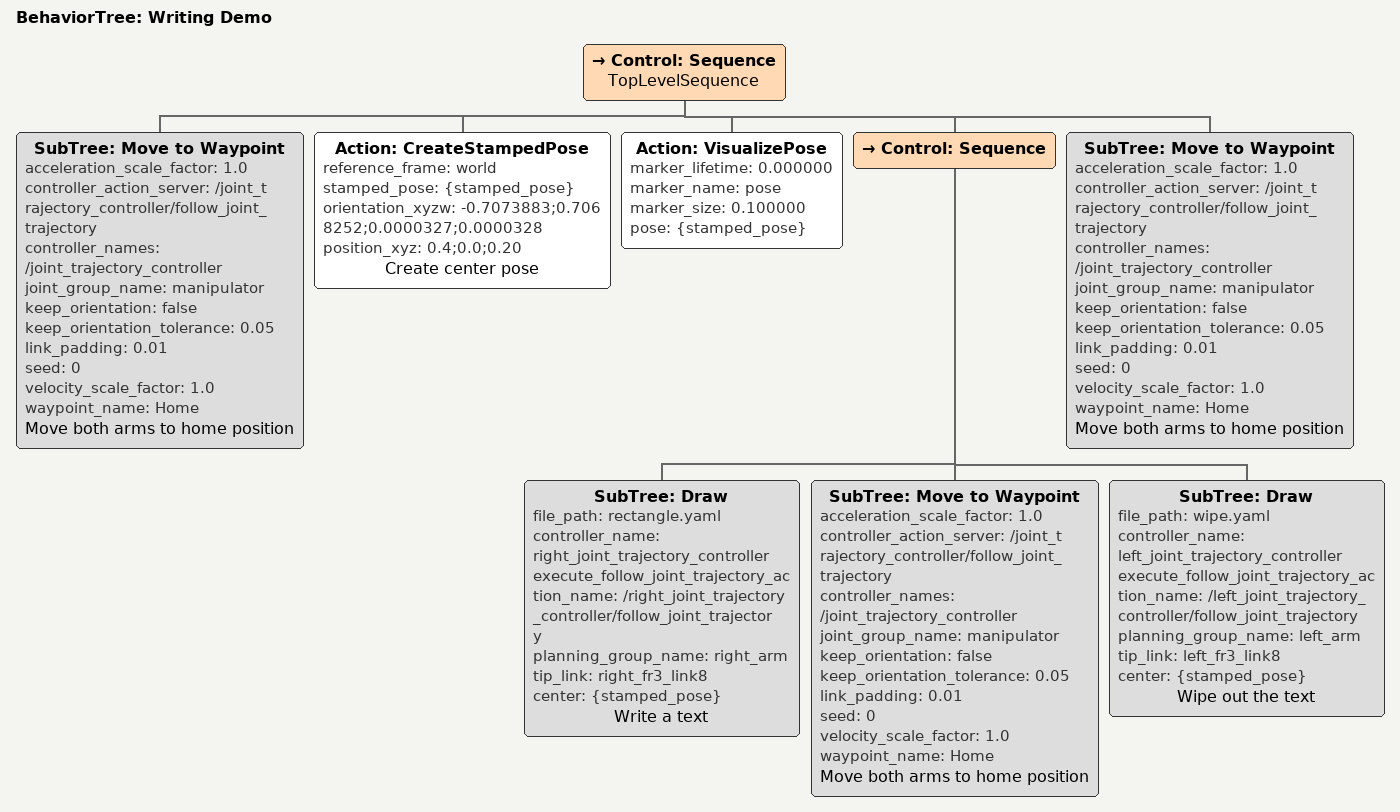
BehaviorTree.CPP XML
<?xml version='1.0' encoding='UTF-8'?>
<root BTCPP_format="4" main_tree_to_execute="Writing Demo">
  <BehaviorTree ID="Writing Demo" _description="Pick up a pen, draw a text on a flat surface, and place the pen back.">
    <Control ID="Sequence" name="TopLevelSequence">
      <SubTree ID="Move to Waypoint" acceleration_scale_factor="1.0" controller_action_server="/joint_trajectory_controller/follow_joint_trajectory" controller_names="/joint_trajectory_controller" joint_group_name="manipulator" keep_orientation="false" keep_orientation_tolerance="0.05" link_padding="0.01" seed="0" velocity_scale_factor="1.0" waypoint_name="Home" name="Move both arms to home position"/>
      <Action ID="CreateStampedPose" reference_frame="world" stamped_pose="{stamped_pose}" orientation_xyzw="-0.7073883;0.7068252;0.0000327;0.0000328" position_xyz="0.4;0.0;0.20" name="Create center pose"/>
      <Action ID="VisualizePose" marker_lifetime="0.000000" marker_name="pose" marker_size="0.100000" pose="{stamped_pose}"/>
      <Control ID="Sequence">
        <SubTree ID="Draw" file_path="rectangle.yaml" controller_name="right_joint_trajectory_controller" execute_follow_joint_trajectory_action_name="/right_joint_trajectory_controller/follow_joint_trajectory" planning_group_name="right_arm" tip_link="right_fr3_link8" center="{stamped_pose}" name="Write a text"/>
        <SubTree ID="Move to Waypoint" acceleration_scale_factor="1.0" controller_action_server="/joint_trajectory_controller/follow_joint_trajectory" controller_names="/joint_trajectory_controller" joint_group_name="manipulator" keep_orientation="false" keep_orientation_tolerance="0.05" link_padding="0.01" seed="0" velocity_scale_factor="1.0" waypoint_name="Home" name="Move both arms to home position"/>
        <SubTree ID="Draw" file_path="wipe.yaml" controller_name="left_joint_trajectory_controller" execute_follow_joint_trajectory_action_name="/left_joint_trajectory_controller/follow_joint_trajectory" planning_group_name="left_arm" tip_link="left_fr3_link8" center="{stamped_pose}" name="Wipe out the text"/>
      </Control>
      <SubTree ID="Move to Waypoint" acceleration_scale_factor="1.0" controller_action_server="/joint_trajectory_controller/follow_joint_trajectory" controller_names="/joint_trajectory_controller" joint_group_name="manipulator" keep_orientation="false" keep_orientation_tolerance="0.05" link_padding="0.01" seed="0" velocity_scale_factor="1.0" waypoint_name="Home" name="Move both arms to home position"/>
    </Control>
  </BehaviorTree>
</root>
